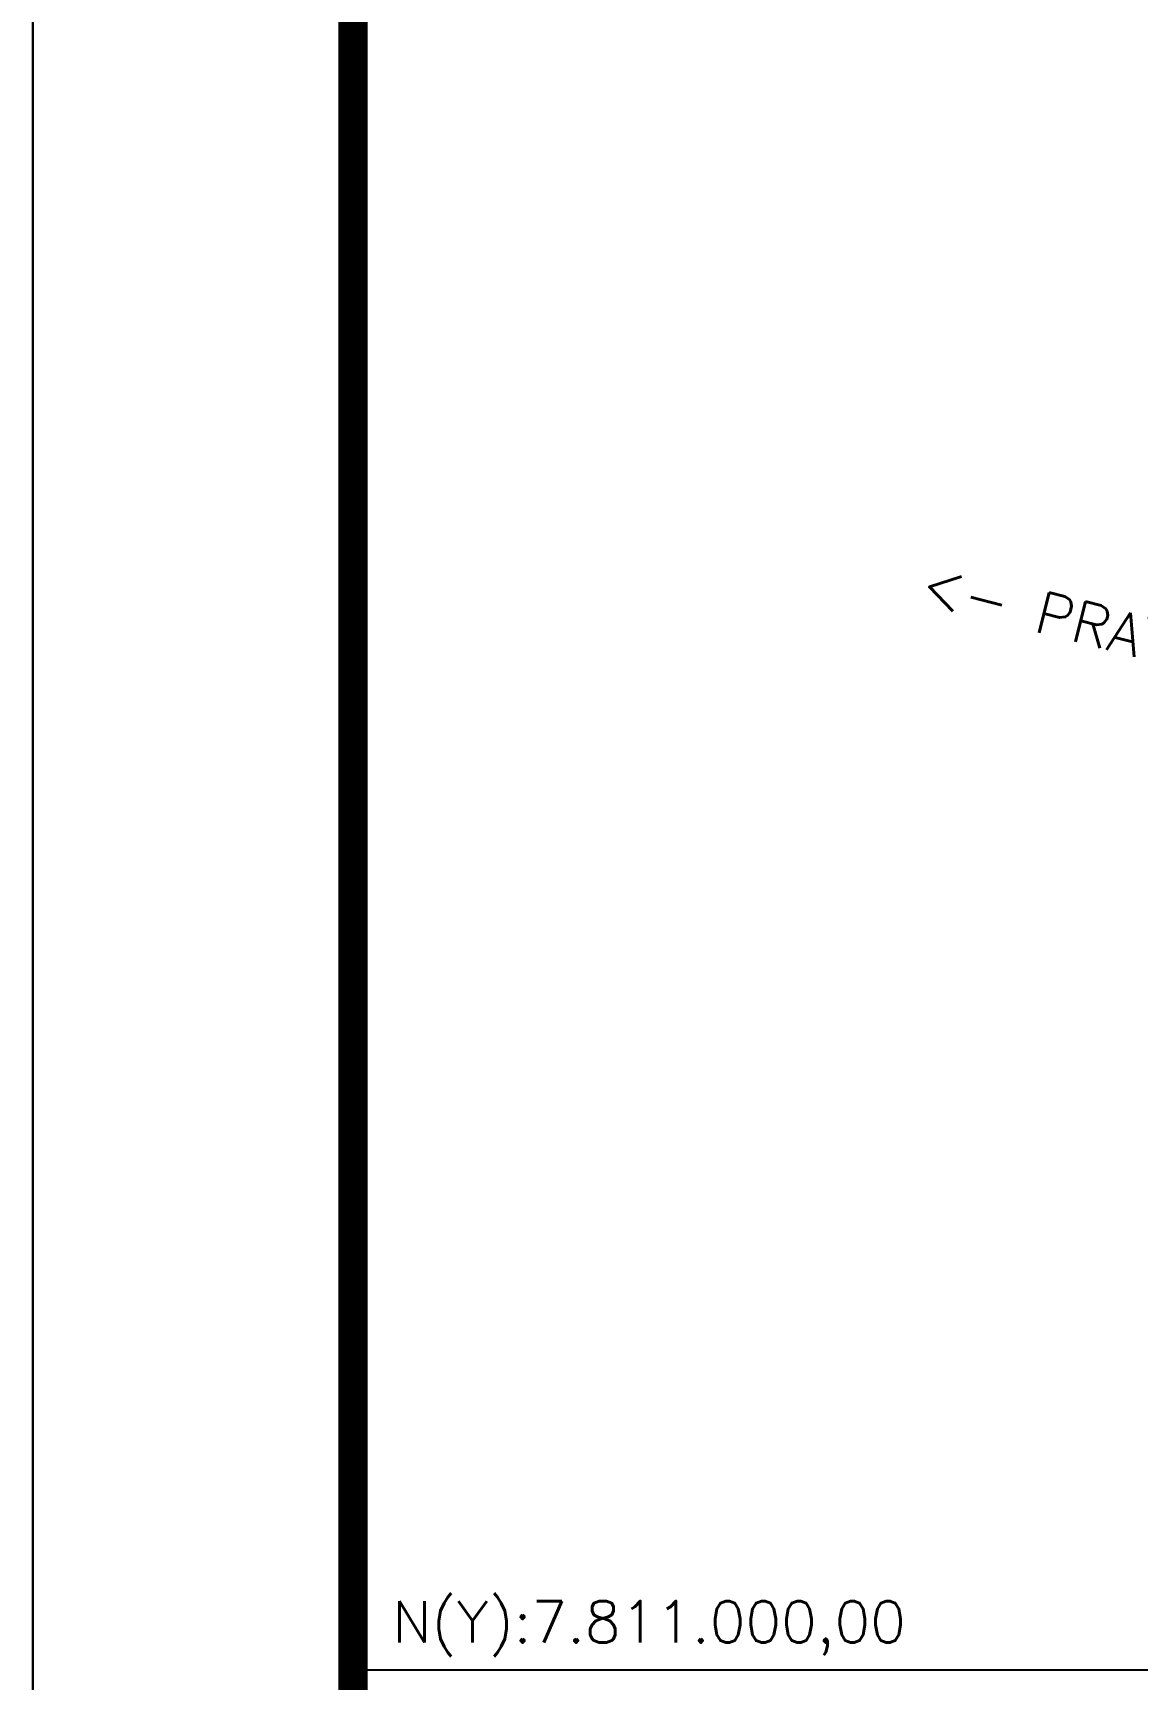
# Model space of a CAD drawing. Header units: millimetres. Extents: x 734776 to 741076, y 7807154 to 7816064.
# Drawn here: x 734776 to 735811, y 7810991 to 7812535 of the extents above; entities that cross this region are included whole.
import ezdxf
from ezdxf.enums import TextEntityAlignment as Align

# ---------------------------------------------------------------- set-up
doc = ezdxf.new("R2010")
doc.units = ezdxf.units.MM
doc.linetypes.add('LIN0', pattern=[0])
doc.layers.add('MALHA', color=8, linetype='Continuous')
doc.layers.add('MARGEM', color=5, linetype='Continuous')
doc.layers.add('TEXTO', color=7, linetype='Continuous', lineweight=0)
doc.styles.add('SIMPLEX', font='simplex', dxfattribs={"height": 0.2})

msp = doc.modelspace()

# ---------------------------------------------------------------- linework, layer by layer
at = {"layer": 'MALHA'}
msp.add_lwpolyline([(735075.6, 7811000), (736795.6, 7811000)], dxfattribs=at)
at = {"layer": 'MARGEM', "color": 174, "linetype": 'LIN0'}
msp.add_line((734775.6, 7807154.2), (734775.6, 7816064.2), dxfattribs=at)
at = {"layer": 'MARGEM', "color": 174, "linetype": 'LIN0', "flags": 128}
msp.add_lwpolyline([(741075.6, 7807154.2), (741075.6, 7816064.2), (734775.6, 7816064.2), (734775.6, 7807154.2)], close=True, dxfattribs=at)
at = {"layer": 'MARGEM', "color": 174, "linetype": 'LIN0', "const_width": 27.3, "flags": 128}
msp.add_lwpolyline([(740775.6, 7808157.4), (740775.6, 7815764.2), (735075.6, 7815764.2), (735075.6, 7808157.4)], close=True, dxfattribs=at)

# ---------------------------------------------------------------- texts
at = {"layer": 'MALHA', "style": 'SIMPLEX'}
msp.add_text('N(Y):7.811.000,00', height=39, dxfattribs=at).set_placement((735112.5, 7811013.9), align=Align.BOTTOM_LEFT)
at = {"layer": 'TEXTO', "linetype": 'Continuous', "style": 'SIMPLEX'}
msp.add_text('<- PRATA - MG', height=39, rotation=345.9172, dxfattribs=at).set_placement((735815.6, 7811936, 2306.9), align=Align.BOTTOM_CENTER)

doc.saveas('drawing.dxf')
